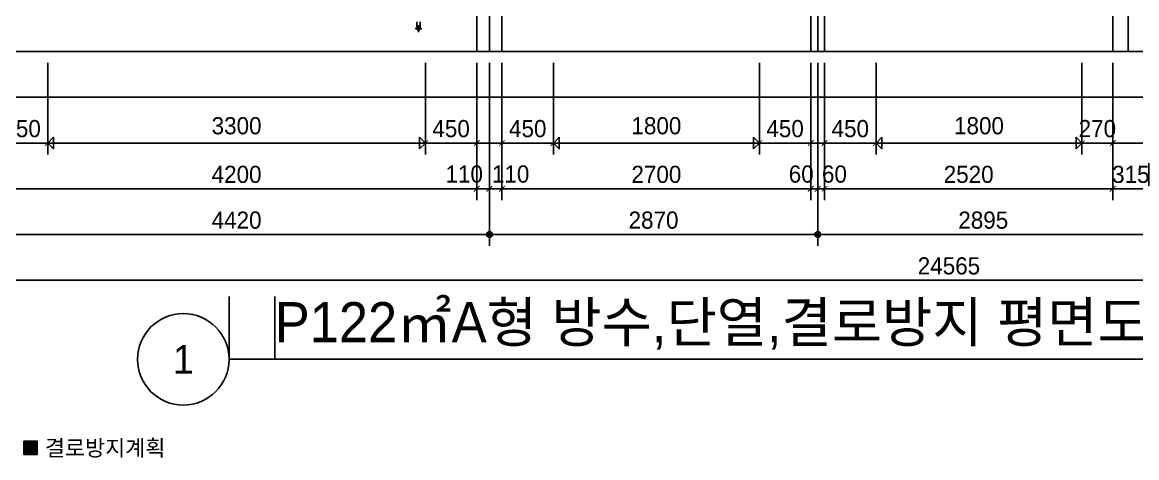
# Model space of a CAD drawing. Header units: millimetres. Extents: x -24416 to 92204, y -190080 to 23760.
# Drawn here: x 62299 to 72042, y -95065 to -91259 of the extents above; entities that cross this region are included whole.
import ezdxf
from ezdxf.enums import TextEntityAlignment as Align
from ezdxf.xclip import XClip

# ---------------------------------------------------------------- set-up
doc = ezdxf.new("R2010")
doc.units = ezdxf.units.MM
doc.header["$LTSCALE"] = 50
doc.header["$XCLIPFRAME"] = 0
doc.linetypes.add('AUDIT_D_220706163347-0', pattern=[0])
doc.linetypes.add('CEN', pattern=[62, 60, -1, 0, -1])
doc.layers.get('defpoints').update_dxf_attribs({"color": 139})
for name, color, linetype in [('AA-XXXX-DIMS', 7, 'Continuous'), ('AA-XXXX-SYMB', 7, 'Continuous'), ('AA-XXXX-TEXT', 3, 'Continuous'), ('ARDM', 7, 'Continuous'), ('CEN_CON', 1, 'CEN'), ('CEN_WALL', 12, 'CEN'), ('DIM', 7, 'AUDIT_D_220706163347-0'), ('itxt', 7, 'Continuous'), ('TEXT', 3, 'Continuous'), ('X - 단위세대$0$ETC', 6, 'Continuous')]:
    doc.layers.add(name, color=color, linetype=linetype)
doc.layers.add('Defpoint', color=135, linetype='Continuous', plot=False)
doc.layers.add('MC', color=135, linetype='Continuous', plot=False)
doc.styles.add('HAUD01', font='Dotum.ttf')
doc.styles.add('돋움', font='Dotum.ttf')
doc.styles.add('맑은고딕', font='malgun.ttf', dxfattribs={"width": 0.9})
doc.dimstyles.new('DIM-50', dxfattribs={"dimscale": 50, "dimtxt": 3, "dimasz": 1, "dimexe": 2, "dimexo": 2, "dimgap": 1, "dimtad": 1, "dimdec": 0, "dimzin": 0, "dimdsep": 46, "dimtxsty": '맑은고딕', "dimblk1": 'DIMDOT', "dimblk2": 'DIMDOT', "dimsah": 1, "dimcen": 0.09, "dimdle": 2, "dimclrd": 7, "dimclre": 7, "dimclrt": 3, "dimadec": 0, "dimazin": 0, "dimtfac": 1, "dimtdec": 0, "dimtix": 1, "dimtmove": 2, "dimatfit": 3, "dimldrblk": 'DIMDOT', "dimfxl": 1, "dimtolj": 1, "dimtzin": 0, "dimarcsym": 0})
doc.dimstyles.new('MCDIM-50', dxfattribs={"dimscale": 50, "dimtxt": 3, "dimasz": 1, "dimexe": 2, "dimexo": 2, "dimgap": 1, "dimtad": 1, "dimdec": 0, "dimzin": 0, "dimdsep": 46, "dimtxsty": '맑은고딕', "dimblk1": 'ARCHTICK', "dimblk2": 'ARCHTICK', "dimsah": 1, "dimcen": 0.09, "dimdle": 2, "dimclrd": 7, "dimclre": 7, "dimclrt": 3, "dimadec": 0, "dimazin": 0, "dimtfac": 1, "dimtdec": 0, "dimtix": 1, "dimtmove": 2, "dimatfit": 3, "dimldrblk": 'ARCHTICK', "dimfxl": 1, "dimtolj": 1, "dimtzin": 0, "dimarcsym": 0})
doc.dimstyles.new('외부100-win', dxfattribs={"dimscale": 50, "dimtxt": 3, "dimasz": 1, "dimexe": 2, "dimexo": 2.5, "dimgap": 1.5, "dimtad": 1, "dimdec": 0, "dimzin": 0, "dimdsep": 46, "dimtxsty": '맑은고딕', "dimblk": 'DO2-2', "dimblk1": 'DO2-2', "dimblk2": 'DIMDOT', "dimcen": 0.09, "dimdle": 2, "dimclrd": 7, "dimclre": 7, "dimclrt": 3, "dimadec": 0, "dimazin": 0, "dimtfac": 1, "dimtdec": 0, "dimtix": 1, "dimtmove": 2, "dimatfit": 3, "dimldrblk": 'DO2-2', "dimfxl": 1, "dimtolj": 1, "dimtzin": 0, "dimarcsym": 0})

# ---------------------------------------------------------------- blocks, each defined once
blk = doc.blocks.new('U-121B(확장)1', base_point=(292391.8, -178477.8))
at = {"layer": 'CEN_CON'}
for p, q in [((300961.8, -178777.8), (300961.8, -174352.8)), ((306546.8, -178777.8), (306546.8, -174352.8))]:
    blk.add_line(p, q, dxfattribs=at)
at = {"layer": 'CEN_WALL'}
blk.add_line((303831.8, -178777.8), (303831.8, -174352.8), dxfattribs=at)
at = {"layer": 'MC'}
for p, q in [((300851.8, -178777.8), (300851.8, -174352.8)), ((301071.8, -178777.8), (301071.8, -174352.8)), ((303771.8, -178777.8), (303771.8, -174352.8)), ((303891.8, -178777.8), (303891.8, -174352.8)), ((306411.8, -178777.8), (306411.8, -174352.8))]:
    blk.add_line(p, q, dxfattribs=at)
at = {"layer": 'X - 단위세대$0$ETC', "ltscale": 100}
for p, q in [((300371.8, -178577.8), (300311.8, -178577.8)), ((300341.8, -178607.8), (300341.8, -178547.8))]:
    blk.add_line(p, q, dxfattribs=at)
at = {"layer": 'X - 단위세대$0$ETC'}
blk.add_lwpolyline([(300326.8, -178517.8), (300326.8, -178577.8, 1), (300356.8, -178577.8), (300356.8, -178517.8)], format="xyb", dxfattribs=at)
at = {"layer": 'X - 단위세대$0$ETC', "ltscale": 100}
blk.add_arc((300341.8, -178577.8), 15, 0, 180, dxfattribs=at)
blk = doc.blocks.new('Z$W@#5157158E')
at = {"layer": 'itxt'}
blk.add_hatch(color=256, dxfattribs=at).paths.add_polyline_path([(15282, 6788), (15282, 6932), (15135, 6932), (15135, 6788)])
at = {"layer": 'itxt', "elevation": 0}
blk.add_lwpolyline([(15135, 6932), (15282, 6932), (15282, 6788), (15135, 6788)], close=True, dxfattribs=at)
at = {"layer": 'TEXT', "style": '돋움'}
blk.add_text('결로방지계획', height=175, dxfattribs=at).set_placement((16025, 6859, 0), align=Align.MIDDLE_CENTER)
blk = doc.blocks.new('DIMDOT')
at = {"layer": 'AA-XXXX-DIMS'}
for p, q in [((-1.5, 0), (1.5, 0)), ((0, -1.5), (0, 1.5))]:
    blk.add_line(p, q, dxfattribs=at)
for radius in [0.5, 0.25]:
    blk.add_circle((0, 0), radius, dxfattribs=at)
blk = doc.blocks.new('*D266')
at = {"layer": 'defpoints', "color": 0, "transparency": 16777216}
for p in [(14895.7, -115273.8), (19315.7, -115273.8), (19315.7, -116873.8)]:
    blk.add_point(p, dxfattribs=at)
at = {"layer": 'DIM', "color": 7, "lineweight": -2, "transparency": 16777216}
for p, q in [((14895.7, -115373.8), (14895.7, -116973.8)), ((19315.7, -115373.8), (19315.7, -116973.8)), ((14945.7, -116873.8), (19265.7, -116873.8))]:
    blk.add_line(p, q, dxfattribs=at)
at = {"layer": 'DIM', "color": 7, "lineweight": -2, "transparency": 16777216, "xscale": 50, "yscale": 50, "zscale": 50, "rotation": 180}
blk.add_blockref('DIMDOT', (14895.7, -116873.8), dxfattribs=at)
at = {"layer": 'DIM', "color": 7, "lineweight": -2, "transparency": 16777216, "xscale": 50, "yscale": 50, "zscale": 50}
blk.add_blockref('DIMDOT', (19315.7, -116873.8), dxfattribs=at)
at = {"layer": 'DIM', "color": 3, "transparency": 16777216, "insert": (17105.7, -116748.7), "char_height": 150, "attachment_point": 5, "style": 'HAUD01'}
blk.add_mtext('\\A1;4420', dxfattribs=at)
blk = doc.blocks.new('*D267')
at = {"layer": 'defpoints', "color": 0, "transparency": 16777216}
for p in [(19315.7, -115273.8), (22185.7, -115273.8), (22185.7, -116873.8)]:
    blk.add_point(p, dxfattribs=at)
at = {"layer": 'DIM', "color": 7, "lineweight": -2, "transparency": 16777216}
for p, q in [((19315.7, -115373.8), (19315.7, -116973.8)), ((22185.7, -115373.8), (22185.7, -116973.8)), ((19365.7, -116873.8), (22135.7, -116873.8))]:
    blk.add_line(p, q, dxfattribs=at)
at = {"layer": 'DIM', "color": 7, "lineweight": -2, "transparency": 16777216, "xscale": 50, "yscale": 50, "zscale": 50, "rotation": 180}
blk.add_blockref('DIMDOT', (19315.7, -116873.8), dxfattribs=at)
at = {"layer": 'DIM', "color": 7, "lineweight": -2, "transparency": 16777216, "xscale": 50, "yscale": 50, "zscale": 50}
blk.add_blockref('DIMDOT', (22185.7, -116873.8), dxfattribs=at)
at = {"layer": 'DIM', "color": 3, "transparency": 16777216, "insert": (20750.7, -116748.7), "char_height": 150, "attachment_point": 5, "style": 'HAUD01'}
blk.add_mtext('\\A1;2870', dxfattribs=at)
blk = doc.blocks.new('*D268')
at = {"layer": 'defpoints', "color": 0, "transparency": 16777216}
for p in [(22185.7, -115273.8), (25080.7, -115273.8), (25080.7, -116873.8)]:
    blk.add_point(p, dxfattribs=at)
at = {"layer": 'DIM', "color": 7, "lineweight": -2, "transparency": 16777216}
for p, q in [((22185.7, -115373.8), (22185.7, -116973.8)), ((25080.7, -115373.8), (25080.7, -116973.8)), ((22235.7, -116873.8), (25030.7, -116873.8))]:
    blk.add_line(p, q, dxfattribs=at)
at = {"layer": 'DIM', "color": 7, "lineweight": -2, "transparency": 16777216, "xscale": 50, "yscale": 50, "zscale": 50, "rotation": 180}
blk.add_blockref('DIMDOT', (22185.7, -116873.8), dxfattribs=at)
at = {"layer": 'DIM', "color": 7, "lineweight": -2, "transparency": 16777216, "xscale": 50, "yscale": 50, "zscale": 50}
blk.add_blockref('DIMDOT', (25080.7, -116873.8), dxfattribs=at)
at = {"layer": 'DIM', "color": 3, "transparency": 16777216, "insert": (23633.2, -116748.7), "char_height": 150, "attachment_point": 5, "style": 'HAUD01'}
blk.add_mtext('\\A1;2895', dxfattribs=at)
blk = doc.blocks.new('*D272')
at = {"layer": 'defpoints', "color": 0, "transparency": 16777216}
for p in [(11050.7, -115273.8), (35615.7, -115273.8), (35615.7, -117273.8)]:
    blk.add_point(p, dxfattribs=at)
at = {"layer": 'DIM', "color": 7, "lineweight": -2, "transparency": 16777216}
for p, q in [((11050.7, -115373.8), (11050.7, -117373.8)), ((35615.7, -115373.8), (35615.7, -117373.8)), ((11100.7, -117273.8), (35565.7, -117273.8))]:
    blk.add_line(p, q, dxfattribs=at)
at = {"layer": 'DIM', "color": 7, "lineweight": -2, "transparency": 16777216, "xscale": 50, "yscale": 50, "zscale": 50, "rotation": 180}
blk.add_blockref('DIMDOT', (11050.7, -117273.8), dxfattribs=at)
at = {"layer": 'DIM', "color": 7, "lineweight": -2, "transparency": 16777216, "xscale": 50, "yscale": 50, "zscale": 50}
blk.add_blockref('DIMDOT', (35615.7, -117273.8), dxfattribs=at)
at = {"layer": 'DIM', "color": 3, "transparency": 16777216, "insert": (23333.2, -117148.7), "char_height": 150, "attachment_point": 5, "style": 'HAUD01'}
blk.add_mtext('\\A1;24565', dxfattribs=at)
blk = doc.blocks.new('_ArchTick')
at = {"color": 0, "linetype": 'ByBlock', "const_width": 0.15}
blk.add_lwpolyline([(-0.5, -0.5), (0.5, 0.5)], dxfattribs=at)
blk = doc.blocks.new('*D277')
at = {"layer": 'defpoints', "color": 0, "linetype": 'ByBlock', "transparency": 16777216}
for p in [(15005.7, -115273.8), (19205.7, -115273.8), (19205.7, -116473.8)]:
    blk.add_point(p, dxfattribs=at)
at = {"layer": 'DIM', "color": 7, "linetype": 'ByBlock', "lineweight": -2, "transparency": 16777216}
for p, q in [((15005.7, -115373.8), (15005.7, -116573.8)), ((19205.7, -115373.8), (19205.7, -116573.8)), ((14905.7, -116473.8), (19305.7, -116473.8))]:
    blk.add_line(p, q, dxfattribs=at)
at = {"layer": 'DIM', "color": 7, "linetype": 'ByBlock', "lineweight": -2, "transparency": 16777216, "xscale": 50, "yscale": 50, "zscale": 50, "rotation": 180}
blk.add_blockref('_ArchTick', (15005.7, -116473.8), dxfattribs=at)
at = {"layer": 'DIM', "color": 7, "linetype": 'ByBlock', "lineweight": -2, "transparency": 16777216, "xscale": 50, "yscale": 50, "zscale": 50}
blk.add_blockref('_ArchTick', (19205.7, -116473.8), dxfattribs=at)
at = {"layer": 'DIM', "color": 3, "linetype": 'ByBlock', "transparency": 16777216, "insert": (17105.7, -116348.7), "char_height": 150, "attachment_point": 5, "style": 'HAUD01'}
blk.add_mtext('\\A1;4200', dxfattribs=at)
blk = doc.blocks.new('*D278')
at = {"layer": 'defpoints', "color": 0, "linetype": 'ByBlock', "transparency": 16777216}
for p in [(19205.7, -115273.8), (19315.7, -115273.8), (19315.7, -116473.8)]:
    blk.add_point(p, dxfattribs=at)
at = {"layer": 'DIM', "color": 7, "linetype": 'ByBlock', "lineweight": -2, "transparency": 16777216}
for p, q in [((19205.7, -115373.8), (19205.7, -116573.8)), ((19315.7, -115373.8), (19315.7, -116573.8)), ((19105.7, -116473.8), (19415.7, -116473.8))]:
    blk.add_line(p, q, dxfattribs=at)
at = {"layer": 'DIM', "color": 7, "linetype": 'ByBlock', "lineweight": -2, "transparency": 16777216, "xscale": 50, "yscale": 50, "zscale": 50, "rotation": 180}
blk.add_blockref('_ArchTick', (19205.7, -116473.8), dxfattribs=at)
at = {"layer": 'DIM', "color": 7, "linetype": 'ByBlock', "lineweight": -2, "transparency": 16777216, "xscale": 50, "yscale": 50, "zscale": 50}
blk.add_blockref('_ArchTick', (19315.7, -116473.8), dxfattribs=at)
at = {"layer": 'DIM', "color": 3, "linetype": 'ByBlock', "transparency": 16777216, "insert": (19095.6, -116345.9), "char_height": 150, "attachment_point": 5, "style": 'HAUD01'}
blk.add_mtext('\\A1;110', dxfattribs=at)
blk = doc.blocks.new('*D279')
at = {"layer": 'defpoints', "color": 0, "linetype": 'ByBlock', "transparency": 16777216}
for p in [(19315.7, -115273.8), (19425.7, -115273.8), (19425.7, -116473.8)]:
    blk.add_point(p, dxfattribs=at)
at = {"layer": 'DIM', "color": 7, "linetype": 'ByBlock', "lineweight": -2, "transparency": 16777216}
for p, q in [((19315.7, -115373.8), (19315.7, -116573.8)), ((19425.7, -115373.8), (19425.7, -116573.8)), ((19215.7, -116473.8), (19525.7, -116473.8))]:
    blk.add_line(p, q, dxfattribs=at)
at = {"layer": 'DIM', "color": 7, "linetype": 'ByBlock', "lineweight": -2, "transparency": 16777216, "xscale": 50, "yscale": 50, "zscale": 50, "rotation": 180}
blk.add_blockref('_ArchTick', (19315.7, -116473.8), dxfattribs=at)
at = {"layer": 'DIM', "color": 7, "linetype": 'ByBlock', "lineweight": -2, "transparency": 16777216, "xscale": 50, "yscale": 50, "zscale": 50}
blk.add_blockref('_ArchTick', (19425.7, -116473.8), dxfattribs=at)
at = {"layer": 'DIM', "color": 3, "linetype": 'ByBlock', "transparency": 16777216, "insert": (19501.6, -116345.9), "char_height": 150, "attachment_point": 5, "style": 'HAUD01'}
blk.add_mtext('\\A1;110', dxfattribs=at)
blk = doc.blocks.new('*D280')
at = {"layer": 'defpoints', "color": 0, "linetype": 'ByBlock', "transparency": 16777216}
for p in [(19425.7, -115273.8), (22125.7, -115273.8), (22125.7, -116473.8)]:
    blk.add_point(p, dxfattribs=at)
at = {"layer": 'DIM', "color": 7, "linetype": 'ByBlock', "lineweight": -2, "transparency": 16777216}
for p, q in [((19425.7, -115373.8), (19425.7, -116573.8)), ((22125.7, -115373.8), (22125.7, -116573.8)), ((19325.7, -116473.8), (22225.7, -116473.8))]:
    blk.add_line(p, q, dxfattribs=at)
at = {"layer": 'DIM', "color": 7, "linetype": 'ByBlock', "lineweight": -2, "transparency": 16777216, "xscale": 50, "yscale": 50, "zscale": 50, "rotation": 180}
blk.add_blockref('_ArchTick', (19425.7, -116473.8), dxfattribs=at)
at = {"layer": 'DIM', "color": 7, "linetype": 'ByBlock', "lineweight": -2, "transparency": 16777216, "xscale": 50, "yscale": 50, "zscale": 50}
blk.add_blockref('_ArchTick', (22125.7, -116473.8), dxfattribs=at)
at = {"layer": 'DIM', "color": 3, "linetype": 'ByBlock', "transparency": 16777216, "insert": (20775.7, -116348.7), "char_height": 150, "attachment_point": 5, "style": 'HAUD01'}
blk.add_mtext('\\A1;2700', dxfattribs=at)
blk = doc.blocks.new('*D281')
at = {"layer": 'defpoints', "color": 0, "linetype": 'ByBlock', "transparency": 16777216}
for p in [(22125.7, -115273.8), (22185.7, -115273.8), (22185.7, -116473.8)]:
    blk.add_point(p, dxfattribs=at)
at = {"layer": 'DIM', "color": 7, "linetype": 'ByBlock', "lineweight": -2, "transparency": 16777216}
for p, q in [((22125.7, -115373.8), (22125.7, -116573.8)), ((22185.7, -115373.8), (22185.7, -116573.8)), ((22125.7, -116473.8), (22075.7, -116473.8)), ((22125.7, -116473.8), (22185.7, -116473.8)), ((22185.7, -116473.8), (22235.7, -116473.8))]:
    blk.add_line(p, q, dxfattribs=at)
at = {"layer": 'DIM', "color": 7, "linetype": 'ByBlock', "lineweight": -2, "transparency": 16777216, "xscale": 50, "yscale": 50, "zscale": 50}
blk.add_blockref('_ArchTick', (22125.7, -116473.8), dxfattribs=at)
at = {"layer": 'DIM', "color": 7, "linetype": 'ByBlock', "lineweight": -2, "transparency": 16777216, "xscale": 50, "yscale": 50, "zscale": 50, "rotation": 180}
blk.add_blockref('_ArchTick', (22185.7, -116473.8), dxfattribs=at)
at = {"layer": 'DIM', "color": 3, "linetype": 'ByBlock', "transparency": 16777216, "insert": (22041.7, -116346.3), "char_height": 150, "attachment_point": 5, "style": 'HAUD01'}
blk.add_mtext('\\A1;60', dxfattribs=at)
blk = doc.blocks.new('*D282')
at = {"layer": 'defpoints', "color": 0, "linetype": 'ByBlock', "transparency": 16777216}
for p in [(22185.7, -115273.8), (22245.7, -115273.8), (22245.7, -116473.8)]:
    blk.add_point(p, dxfattribs=at)
at = {"layer": 'DIM', "color": 7, "linetype": 'ByBlock', "lineweight": -2, "transparency": 16777216}
for p, q in [((22185.7, -115373.8), (22185.7, -116573.8)), ((22245.7, -115373.8), (22245.7, -116573.8)), ((22185.7, -116473.8), (22135.7, -116473.8)), ((22185.7, -116473.8), (22245.7, -116473.8)), ((22245.7, -116473.8), (22295.7, -116473.8))]:
    blk.add_line(p, q, dxfattribs=at)
at = {"layer": 'DIM', "color": 7, "linetype": 'ByBlock', "lineweight": -2, "transparency": 16777216, "xscale": 50, "yscale": 50, "zscale": 50}
blk.add_blockref('_ArchTick', (22185.7, -116473.8), dxfattribs=at)
at = {"layer": 'DIM', "color": 7, "linetype": 'ByBlock', "lineweight": -2, "transparency": 16777216, "xscale": 50, "yscale": 50, "zscale": 50, "rotation": 180}
blk.add_blockref('_ArchTick', (22245.7, -116473.8), dxfattribs=at)
at = {"layer": 'DIM', "color": 3, "linetype": 'ByBlock', "transparency": 16777216, "insert": (22332.1, -116346.3), "char_height": 150, "attachment_point": 5, "style": 'HAUD01'}
blk.add_mtext('\\A1;60', dxfattribs=at)
blk = doc.blocks.new('*D283')
at = {"layer": 'defpoints', "color": 0, "linetype": 'ByBlock', "transparency": 16777216}
for p in [(22245.7, -115273.8), (24765.7, -115273.8), (24765.7, -116473.8)]:
    blk.add_point(p, dxfattribs=at)
at = {"layer": 'DIM', "color": 7, "linetype": 'ByBlock', "lineweight": -2, "transparency": 16777216}
for p, q in [((22245.7, -115373.8), (22245.7, -116573.8)), ((24765.7, -115373.8), (24765.7, -116573.8)), ((22145.7, -116473.8), (24865.7, -116473.8))]:
    blk.add_line(p, q, dxfattribs=at)
at = {"layer": 'DIM', "color": 7, "linetype": 'ByBlock', "lineweight": -2, "transparency": 16777216, "xscale": 50, "yscale": 50, "zscale": 50, "rotation": 180}
blk.add_blockref('_ArchTick', (22245.7, -116473.8), dxfattribs=at)
at = {"layer": 'DIM', "color": 7, "linetype": 'ByBlock', "lineweight": -2, "transparency": 16777216, "xscale": 50, "yscale": 50, "zscale": 50}
blk.add_blockref('_ArchTick', (24765.7, -116473.8), dxfattribs=at)
at = {"layer": 'DIM', "color": 3, "linetype": 'ByBlock', "transparency": 16777216, "insert": (23505.7, -116348.7), "char_height": 150, "attachment_point": 5, "style": 'HAUD01'}
blk.add_mtext('\\A1;2520', dxfattribs=at)
blk = doc.blocks.new('*D284')
at = {"layer": 'defpoints', "color": 0, "linetype": 'ByBlock', "transparency": 16777216}
for p in [(24765.7, -115273.8), (25080.7, -115273.8), (25080.7, -116473.8)]:
    blk.add_point(p, dxfattribs=at)
at = {"layer": 'DIM', "color": 7, "linetype": 'ByBlock', "lineweight": -2, "transparency": 16777216}
for p, q in [((24765.7, -115373.8), (24765.7, -116573.8)), ((25080.7, -115373.8), (25080.7, -116573.8)), ((24765.7, -116473.8), (24715.7, -116473.8)), ((24765.7, -116473.8), (25080.7, -116473.8)), ((25080.7, -116473.8), (25130.7, -116473.8))]:
    blk.add_line(p, q, dxfattribs=at)
at = {"layer": 'DIM', "color": 7, "linetype": 'ByBlock', "lineweight": -2, "transparency": 16777216, "xscale": 50, "yscale": 50, "zscale": 50}
blk.add_blockref('_ArchTick', (24765.7, -116473.8), dxfattribs=at)
at = {"layer": 'DIM', "color": 7, "linetype": 'ByBlock', "lineweight": -2, "transparency": 16777216, "xscale": 50, "yscale": 50, "zscale": 50, "rotation": 180}
blk.add_blockref('_ArchTick', (25080.7, -116473.8), dxfattribs=at)
at = {"layer": 'DIM', "color": 3, "linetype": 'ByBlock', "transparency": 16777216, "insert": (24923.2, -116348.7), "char_height": 150, "attachment_point": 5, "style": 'HAUD01'}
blk.add_mtext('\\A1;315', dxfattribs=at)
blk = doc.blocks.new('*D294')
at = {"layer": 'defpoints', "color": 0, "linetype": 'ByBlock', "transparency": 16777216}
for p in [(15005.7, -115273.8), (15455.7, -115273.8), (15455.7, -116073.8)]:
    blk.add_point(p, dxfattribs=at)
at = {"layer": 'DIM', "color": 7, "linetype": 'ByBlock', "lineweight": -2, "transparency": 16777216}
for p, q in [((15005.7, -115373.8), (15005.7, -116173.8)), ((15455.7, -115373.8), (15455.7, -116173.8)), ((14905.7, -116073.8), (15555.7, -116073.8))]:
    blk.add_line(p, q, dxfattribs=at)
at = {"layer": 'DIM', "color": 7, "linetype": 'ByBlock', "lineweight": -2, "transparency": 16777216, "xscale": 50, "yscale": 50, "zscale": 50, "rotation": 180}
blk.add_blockref('_ArchTick', (15005.7, -116073.8), dxfattribs=at)
at = {"layer": 'DIM', "color": 7, "linetype": 'ByBlock', "lineweight": -2, "transparency": 16777216, "xscale": 50, "yscale": 50, "zscale": 50}
blk.add_blockref('_ArchTick', (15455.7, -116073.8), dxfattribs=at)
at = {"layer": 'DIM', "color": 3, "linetype": 'ByBlock', "transparency": 16777216, "insert": (15230.7, -115948.7), "char_height": 150, "attachment_point": 5, "style": 'HAUD01'}
blk.add_mtext('\\A1;450', dxfattribs=at)
blk = doc.blocks.new('DO2-2')
at = {"layer": 'ARDM'}
blk.add_line((0, 0), (-2, 0), dxfattribs=at)
blk.add_lwpolyline([(-1, -1), (-1, 1), (0, 0)], close=True, dxfattribs=at)
blk = doc.blocks.new('*D295')
at = {"layer": 'defpoints', "color": 0, "linetype": 'ByBlock', "transparency": 16777216}
for p in [(15455.7, -115273.8), (18755.7, -115273.8), (18755.7, -116073.8)]:
    blk.add_point(p, dxfattribs=at)
at = {"layer": 'DIM', "color": 7, "linetype": 'ByBlock', "lineweight": -2, "transparency": 16777216}
for p, q in [((15455.7, -115398.8), (15455.7, -116173.8)), ((18755.7, -115398.8), (18755.7, -116173.8)), ((15505.7, -116073.8), (18705.7, -116073.8))]:
    blk.add_line(p, q, dxfattribs=at)
at = {"layer": 'DIM', "color": 7, "linetype": 'ByBlock', "lineweight": -2, "transparency": 16777216, "xscale": 50, "yscale": 50, "zscale": 50, "rotation": 180}
blk.add_blockref('DO2-2', (15455.7, -116073.8), dxfattribs=at)
at = {"layer": 'DIM', "color": 7, "linetype": 'ByBlock', "lineweight": -2, "transparency": 16777216, "xscale": 50, "yscale": 50, "zscale": 50}
blk.add_blockref('DO2-2', (18755.7, -116073.8), dxfattribs=at)
at = {"layer": 'DIM', "color": 3, "linetype": 'ByBlock', "transparency": 16777216, "insert": (17105.7, -115923.7), "char_height": 150, "attachment_point": 5, "style": 'HAUD01'}
blk.add_mtext('\\A1;3300', dxfattribs=at)
blk = doc.blocks.new('*D296')
at = {"layer": 'defpoints', "color": 0, "linetype": 'ByBlock', "transparency": 16777216}
for p in [(18755.7, -115273.8), (19205.7, -115273.8), (19205.7, -116073.8)]:
    blk.add_point(p, dxfattribs=at)
at = {"layer": 'DIM', "color": 7, "linetype": 'ByBlock', "lineweight": -2, "transparency": 16777216}
for p, q in [((18755.7, -115373.8), (18755.7, -116173.8)), ((19205.7, -115373.8), (19205.7, -116173.8)), ((18655.7, -116073.8), (19305.7, -116073.8))]:
    blk.add_line(p, q, dxfattribs=at)
at = {"layer": 'DIM', "color": 7, "linetype": 'ByBlock', "lineweight": -2, "transparency": 16777216, "xscale": 50, "yscale": 50, "zscale": 50, "rotation": 180}
blk.add_blockref('_ArchTick', (18755.7, -116073.8), dxfattribs=at)
at = {"layer": 'DIM', "color": 7, "linetype": 'ByBlock', "lineweight": -2, "transparency": 16777216, "xscale": 50, "yscale": 50, "zscale": 50}
blk.add_blockref('_ArchTick', (19205.7, -116073.8), dxfattribs=at)
at = {"layer": 'DIM', "color": 3, "linetype": 'ByBlock', "transparency": 16777216, "insert": (18980.7, -115948.7), "char_height": 150, "attachment_point": 5, "style": 'HAUD01'}
blk.add_mtext('\\A1;450', dxfattribs=at)
blk = doc.blocks.new('*D297')
at = {"layer": 'defpoints', "color": 0, "linetype": 'ByBlock', "transparency": 16777216}
for p in [(19425.7, -115273.8), (19875.7, -115273.8), (19875.7, -116073.8)]:
    blk.add_point(p, dxfattribs=at)
at = {"layer": 'DIM', "color": 7, "linetype": 'ByBlock', "lineweight": -2, "transparency": 16777216}
for p, q in [((19425.7, -115373.8), (19425.7, -116173.8)), ((19875.7, -115373.8), (19875.7, -116173.8)), ((19325.7, -116073.8), (19975.7, -116073.8))]:
    blk.add_line(p, q, dxfattribs=at)
at = {"layer": 'DIM', "color": 7, "linetype": 'ByBlock', "lineweight": -2, "transparency": 16777216, "xscale": 50, "yscale": 50, "zscale": 50, "rotation": 180}
blk.add_blockref('_ArchTick', (19425.7, -116073.8), dxfattribs=at)
at = {"layer": 'DIM', "color": 7, "linetype": 'ByBlock', "lineweight": -2, "transparency": 16777216, "xscale": 50, "yscale": 50, "zscale": 50}
blk.add_blockref('_ArchTick', (19875.7, -116073.8), dxfattribs=at)
at = {"layer": 'DIM', "color": 3, "linetype": 'ByBlock', "transparency": 16777216, "insert": (19650.7, -115948.7), "char_height": 150, "attachment_point": 5, "style": 'HAUD01'}
blk.add_mtext('\\A1;450', dxfattribs=at)
blk = doc.blocks.new('*D298')
at = {"layer": 'defpoints', "color": 0, "linetype": 'ByBlock', "transparency": 16777216}
for p in [(19875.7, -115273.8), (21675.7, -115273.8), (21675.7, -116073.8)]:
    blk.add_point(p, dxfattribs=at)
at = {"layer": 'DIM', "color": 7, "linetype": 'ByBlock', "lineweight": -2, "transparency": 16777216}
for p, q in [((19875.7, -115398.8), (19875.7, -116173.8)), ((21675.7, -115398.8), (21675.7, -116173.8)), ((19925.7, -116073.8), (21625.7, -116073.8))]:
    blk.add_line(p, q, dxfattribs=at)
at = {"layer": 'DIM', "color": 7, "linetype": 'ByBlock', "lineweight": -2, "transparency": 16777216, "xscale": 50, "yscale": 50, "zscale": 50, "rotation": 180}
blk.add_blockref('DO2-2', (19875.7, -116073.8), dxfattribs=at)
at = {"layer": 'DIM', "color": 7, "linetype": 'ByBlock', "lineweight": -2, "transparency": 16777216, "xscale": 50, "yscale": 50, "zscale": 50}
blk.add_blockref('DO2-2', (21675.7, -116073.8), dxfattribs=at)
at = {"layer": 'DIM', "color": 3, "linetype": 'ByBlock', "transparency": 16777216, "insert": (20775.7, -115923.7), "char_height": 150, "attachment_point": 5, "style": 'HAUD01'}
blk.add_mtext('\\A1;1800', dxfattribs=at)
blk = doc.blocks.new('*D299')
at = {"layer": 'defpoints', "color": 0, "linetype": 'ByBlock', "transparency": 16777216}
for p in [(21675.7, -115273.8), (22125.7, -115273.8), (22125.7, -116073.8)]:
    blk.add_point(p, dxfattribs=at)
at = {"layer": 'DIM', "color": 7, "linetype": 'ByBlock', "lineweight": -2, "transparency": 16777216}
for p, q in [((21675.7, -115373.8), (21675.7, -116173.8)), ((22125.7, -115373.8), (22125.7, -116173.8)), ((21575.7, -116073.8), (22225.7, -116073.8))]:
    blk.add_line(p, q, dxfattribs=at)
at = {"layer": 'DIM', "color": 7, "linetype": 'ByBlock', "lineweight": -2, "transparency": 16777216, "xscale": 50, "yscale": 50, "zscale": 50, "rotation": 180}
blk.add_blockref('_ArchTick', (21675.7, -116073.8), dxfattribs=at)
at = {"layer": 'DIM', "color": 7, "linetype": 'ByBlock', "lineweight": -2, "transparency": 16777216, "xscale": 50, "yscale": 50, "zscale": 50}
blk.add_blockref('_ArchTick', (22125.7, -116073.8), dxfattribs=at)
at = {"layer": 'DIM', "color": 3, "linetype": 'ByBlock', "transparency": 16777216, "insert": (21900.7, -115948.7), "char_height": 150, "attachment_point": 5, "style": 'HAUD01'}
blk.add_mtext('\\A1;450', dxfattribs=at)
blk = doc.blocks.new('*D300')
at = {"layer": 'defpoints', "color": 0, "linetype": 'ByBlock', "transparency": 16777216}
for p in [(22245.7, -115273.8), (22695.7, -115273.8), (22695.7, -116073.8)]:
    blk.add_point(p, dxfattribs=at)
at = {"layer": 'DIM', "color": 7, "linetype": 'ByBlock', "lineweight": -2, "transparency": 16777216}
for p, q in [((22245.7, -115373.8), (22245.7, -116173.8)), ((22695.7, -115373.8), (22695.7, -116173.8)), ((22145.7, -116073.8), (22795.7, -116073.8))]:
    blk.add_line(p, q, dxfattribs=at)
at = {"layer": 'DIM', "color": 7, "linetype": 'ByBlock', "lineweight": -2, "transparency": 16777216, "xscale": 50, "yscale": 50, "zscale": 50, "rotation": 180}
blk.add_blockref('_ArchTick', (22245.7, -116073.8), dxfattribs=at)
at = {"layer": 'DIM', "color": 7, "linetype": 'ByBlock', "lineweight": -2, "transparency": 16777216, "xscale": 50, "yscale": 50, "zscale": 50}
blk.add_blockref('_ArchTick', (22695.7, -116073.8), dxfattribs=at)
at = {"layer": 'DIM', "color": 3, "linetype": 'ByBlock', "transparency": 16777216, "insert": (22470.7, -115948.7), "char_height": 150, "attachment_point": 5, "style": 'HAUD01'}
blk.add_mtext('\\A1;450', dxfattribs=at)
blk = doc.blocks.new('*D301')
at = {"layer": 'defpoints', "color": 0, "linetype": 'ByBlock', "transparency": 16777216}
for p in [(22695.7, -115273.8), (24495.7, -115273.8), (24495.7, -116073.8)]:
    blk.add_point(p, dxfattribs=at)
at = {"layer": 'DIM', "color": 7, "linetype": 'ByBlock', "lineweight": -2, "transparency": 16777216}
for p, q in [((22695.7, -115398.8), (22695.7, -116173.8)), ((24495.7, -115398.8), (24495.7, -116173.8)), ((22745.7, -116073.8), (24445.7, -116073.8))]:
    blk.add_line(p, q, dxfattribs=at)
at = {"layer": 'DIM', "color": 7, "linetype": 'ByBlock', "lineweight": -2, "transparency": 16777216, "xscale": 50, "yscale": 50, "zscale": 50, "rotation": 180}
blk.add_blockref('DO2-2', (22695.7, -116073.8), dxfattribs=at)
at = {"layer": 'DIM', "color": 7, "linetype": 'ByBlock', "lineweight": -2, "transparency": 16777216, "xscale": 50, "yscale": 50, "zscale": 50}
blk.add_blockref('DO2-2', (24495.7, -116073.8), dxfattribs=at)
at = {"layer": 'DIM', "color": 3, "linetype": 'ByBlock', "transparency": 16777216, "insert": (23595.7, -115923.7), "char_height": 150, "attachment_point": 5, "style": 'HAUD01'}
blk.add_mtext('\\A1;1800', dxfattribs=at)
blk = doc.blocks.new('*D302')
at = {"layer": 'defpoints', "color": 0, "linetype": 'ByBlock', "transparency": 16777216}
for p in [(24495.7, -115273.8), (24765.7, -115273.8), (24765.7, -116073.8)]:
    blk.add_point(p, dxfattribs=at)
at = {"layer": 'DIM', "color": 7, "linetype": 'ByBlock', "lineweight": -2, "transparency": 16777216}
for p, q in [((24495.7, -115373.8), (24495.7, -116173.8)), ((24765.7, -115373.8), (24765.7, -116173.8)), ((24495.7, -116073.8), (24445.7, -116073.8)), ((24495.7, -116073.8), (24765.7, -116073.8)), ((24765.7, -116073.8), (24815.7, -116073.8))]:
    blk.add_line(p, q, dxfattribs=at)
at = {"layer": 'DIM', "color": 7, "linetype": 'ByBlock', "lineweight": -2, "transparency": 16777216, "xscale": 50, "yscale": 50, "zscale": 50}
blk.add_blockref('_ArchTick', (24495.7, -116073.8), dxfattribs=at)
at = {"layer": 'DIM', "color": 7, "linetype": 'ByBlock', "lineweight": -2, "transparency": 16777216, "xscale": 50, "yscale": 50, "zscale": 50, "rotation": 180}
blk.add_blockref('_ArchTick', (24765.7, -116073.8), dxfattribs=at)
at = {"layer": 'DIM', "color": 3, "linetype": 'ByBlock', "transparency": 16777216, "insert": (24630.7, -115948.7), "char_height": 150, "attachment_point": 5, "style": 'HAUD01'}
blk.add_mtext('\\A1;270', dxfattribs=at)
blk = doc.blocks.new('DIM-1108')
at = {"layer": 'DIM'}
for base, p1, p2, picture, middle in [((35615.7, -117273.8), (11050.7, -115273.8), (35615.7, -115273.8), '*D272', (23333.2, -117148.7)), ((19315.7, -116873.8), (14895.7, -115273.8), (19315.7, -115273.8), '*D266', (17105.7, -116748.7)), ((22185.7, -116873.8), (19315.7, -115273.8), (22185.7, -115273.8), '*D267', (20750.7, -116748.7)), ((25080.7, -116873.8), (22185.7, -115273.8), (25080.7, -115273.8), '*D268', (23633.2, -116748.7))]:
    dim = blk.add_linear_dim(base=base, p1=p1, p2=p2, angle=180, dimstyle='DIM-50', override={"dimscale": 50, "dimtxsty": 'HAUD01'}, dxfattribs=at)
    dim.commit()
    dim.dimension.update_dxf_attribs({"geometry": picture, "text_midpoint": middle})
at = {"layer": 'DIM', "linetype": 'ByBlock'}
for base, p1, p2, dimstyle, picture, middle in [((19205.7, -116473.8), (15005.7, -115273.8), (19205.7, -115273.8), 'MCDIM-50', '*D277', (17105.7, -116348.7)), ((15455.7, -116073.8), (15005.7, -115273.8), (15455.7, -115273.8), 'MCDIM-50', '*D294', (15230.7, -115948.7)), ((18755.7, -116073.8), (15455.7, -115273.8), (18755.7, -115273.8), '외부100-win', '*D295', (17105.7, -115923.7)), ((19205.7, -116073.8), (18755.7, -115273.8), (19205.7, -115273.8), 'MCDIM-50', '*D296', (18980.7, -115948.7)), ((22125.7, -116473.8), (19425.7, -115273.8), (22125.7, -115273.8), 'MCDIM-50', '*D280', (20775.7, -116348.7)), ((19875.7, -116073.8), (19425.7, -115273.8), (19875.7, -115273.8), 'MCDIM-50', '*D297', (19650.7, -115948.7)), ((21675.7, -116073.8), (19875.7, -115273.8), (21675.7, -115273.8), '외부100-win', '*D298', (20775.7, -115923.7)), ((22125.7, -116073.8), (21675.7, -115273.8), (22125.7, -115273.8), 'MCDIM-50', '*D299', (21900.7, -115948.7)), ((24765.7, -116473.8), (22245.7, -115273.8), (24765.7, -115273.8), 'MCDIM-50', '*D283', (23505.7, -116348.7)), ((22695.7, -116073.8), (22245.7, -115273.8), (22695.7, -115273.8), 'MCDIM-50', '*D300', (22470.7, -115948.7)), ((24495.7, -116073.8), (22695.7, -115273.8), (24495.7, -115273.8), '외부100-win', '*D301', (23595.7, -115923.7)), ((24765.7, -116073.8), (24495.7, -115273.8), (24765.7, -115273.8), 'MCDIM-50', '*D302', (24630.7, -115948.7)), ((25080.7, -116473.8), (24765.7, -115273.8), (25080.7, -115273.8), 'MCDIM-50', '*D284', (24923.2, -116348.7))]:
    dim = blk.add_linear_dim(base=base, p1=p1, p2=p2, angle=180, dimstyle=dimstyle, override={"dimtxsty": 'HAUD01'}, dxfattribs=at)
    dim.commit()
    dim.dimension.update_dxf_attribs({"geometry": picture, "text_midpoint": middle})
for base, p1, p2, picture, middle in [((19315.7, -116473.8), (19205.7, -115273.8), (19315.7, -115273.8), '*D278', (19095.6, -116345.9)), ((19425.7, -116473.8), (19315.7, -115273.8), (19425.7, -115273.8), '*D279', (19501.6, -116345.9)), ((22185.7, -116473.8), (22125.7, -115273.8), (22185.7, -115273.8), '*D281', (22041.7, -116346.3)), ((22245.7, -116473.8), (22185.7, -115273.8), (22245.7, -115273.8), '*D282', (22332.1, -116346.3))]:
    dim = blk.add_linear_dim(base=base, p1=p1, p2=p2, angle=180, dimstyle='MCDIM-50', override={"dimtxsty": 'HAUD01'}, dxfattribs=at)
    dim.commit()
    dim.dimension.update_dxf_attribs({"geometry": picture, "text_midpoint": middle, "dimtype": 128})

msp = doc.modelspace()

# ---------------------------------------------------------------- linework, layer by layer
at = {"layer": 'AA-XXXX-SYMB', "color": 3}
msp.add_line((64107.1, -94204.6), (75200.7, -94204.6), dxfattribs=at)
msp.add_circle((63707.1, -94204.6), 400, dxfattribs=at)
at = {"layer": 'Defpoint'}
for p, q in [((64107.1, -94204.6), (64107.1, -93654.6)), ((64507.1, -94204.6), (64507.1, -93654.6))]:
    msp.add_line(p, q, dxfattribs=at)
at = {"layer": 'defpoints'}
for points in [[(54658.1, -72993.8), (84982.8, -72993.8), (84982.8, -93513.8), (54658.1, -93513.8)], [(55058.1, -73393.8), (84582.8, -73393.8), (84582.8, -93113.8), (55058.1, -93113.8)], [(55458.1, -73793.8), (84182.8, -73793.8), (84182.8, -92713.8), (55458.1, -92713.8)], [(55858.1, -74193.8), (83782.8, -74193.8), (83782.8, -92313.8), (55858.1, -92313.8)], [(56258.1, -74593.8), (83382.8, -74593.8), (83382.8, -91913.8), (56258.1, -91913.8)], [(56658.1, -74993.8), (82982.8, -74993.8), (82982.8, -91513.8), (56658.1, -91513.8)]]:
    msp.add_lwpolyline(points, close=True, dxfattribs=at)

# ---------------------------------------------------------------- block references
msp.add_blockref('DIM-1108', (47067.2, 23760))
ref = msp.add_blockref('U-121B(확장)1', (57812.8, -91213.8))
XClip(ref).set_block_clipping_path([(291236.9970359709, -178777.7726251345), (317561.77152699, -162257.7726268454)])
at = {"xscale": 0.8, "yscale": 0.8, "zscale": 0.8}
msp.add_blockref('Z$W@#5157158E', (50203.9, -100466.6, 0), dxfattribs=at)

# ---------------------------------------------------------------- texts
at = {"layer": 'AA-XXXX-TEXT', "style": 'HAUD01'}
msp.add_text('P122㎡A형 방수,단열,결로방지 평면도(확장형)', height=350, dxfattribs=at).set_placement((64507.1, -94054.6))
msp.add_text('1', height=250, dxfattribs=at).set_placement((63707.1, -94204.6), align=Align.MIDDLE_CENTER)

doc.saveas('drawing.dxf')
